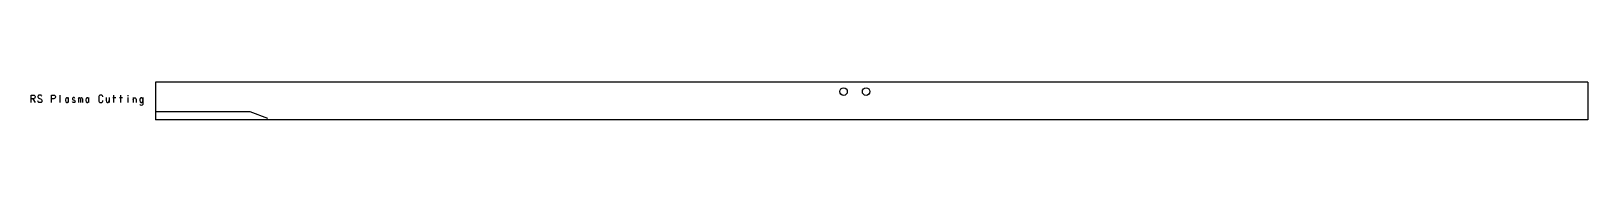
# Model space of a CAD drawing. Header units: metres. Extents: x -534 to -120, y 109 to 119.
import ezdxf

# ---------------------------------------------------------------- set-up
doc = ezdxf.new("R2010")
doc.units = ezdxf.units.M

msp = doc.modelspace()

# ---------------------------------------------------------------- linework, layer by layer
at = {"layer": 'Info', "color": 11, "linetype": 'CONTINUOUS'}
for p, q in [((-533.82, 113.79), (-533.82, 115.79)), ((-533.82, 115.79), (-533.14, 115.79)), ((-533.14, 114.79), (-533.82, 114.79)), ((-533.4, 114.79), (-532.77, 113.79)), ((-533.14, 115.79), (-533.01, 115.75)), ((-533.01, 114.83), (-533.14, 114.79)), ((-533.01, 115.75), (-532.9, 115.68)), ((-532.9, 114.9), (-533.01, 114.83)), ((-532.9, 115.68), (-532.82, 115.54)), ((-532.82, 115.04), (-532.9, 114.9)), ((-532.82, 115.54), (-532.78, 115.38)), ((-532.78, 115.2), (-532.82, 115.04)), ((-532.78, 115.38), (-532.78, 115.2)), ((-531.98, 115.56), (-532.02, 115.44)), ((-532.02, 115.44), (-532.02, 115.29)), ((-532.02, 115.29), (-531.98, 115.15)), ((-531.99, 114.09), (-532.01, 114.24)), ((-531.93, 113.96), (-531.99, 114.09)), ((-531.91, 115.69), (-531.98, 115.56)), ((-531.98, 115.15), (-531.91, 115.04)), ((-531.85, 113.86), (-531.93, 113.96)), ((-531.81, 115.76), (-531.91, 115.69)), ((-531.91, 115.04), (-531.8, 114.96)), ((-531.76, 113.81), (-531.85, 113.86)), ((-531.7, 115.79), (-531.81, 115.76)), ((-531.8, 114.96), (-531.18, 114.66)), ((-531.64, 113.79), (-531.76, 113.81)), ((-531.34, 115.79), (-531.7, 115.79)), ((-531.29, 113.79), (-531.64, 113.79)), ((-531.23, 115.76), (-531.34, 115.79)), ((-531.17, 113.81), (-531.29, 113.79)), ((-531.14, 115.71), (-531.23, 115.76)), ((-531.18, 114.66), (-531.08, 114.58)), ((-531.08, 113.89), (-531.17, 113.81)), ((-531.05, 115.61), (-531.14, 115.71)), ((-531.08, 114.58), (-531.01, 114.46)), ((-531.01, 114.01), (-531.08, 113.89)), ((-531, 115.49), (-531.05, 115.61)), ((-531.01, 114.46), (-530.97, 114.33)), ((-530.97, 114.15), (-531.01, 114.01)), ((-530.97, 114.33), (-530.97, 114.15)), ((-528.42, 113.79), (-528.42, 115.79)), ((-528.42, 115.79), (-527.74, 115.79)), ((-527.74, 114.79), (-528.42, 114.79)), ((-527.74, 115.79), (-527.61, 115.75)), ((-527.61, 114.83), (-527.74, 114.79)), ((-527.61, 115.75), (-527.5, 115.68)), ((-527.5, 114.9), (-527.61, 114.83)), ((-527.5, 115.68), (-527.42, 115.54)), ((-527.42, 115.04), (-527.5, 114.9)), ((-527.42, 115.54), (-527.38, 115.38)), ((-527.38, 115.2), (-527.42, 115.04)), ((-527.38, 115.38), (-527.38, 115.2)), ((-526.19, 115.79), (-526.19, 113.79)), ((-524.61, 114.86), (-524.69, 114.55)), ((-524.69, 114.55), (-524.69, 114.34)), ((-524.69, 114.34), (-524.61, 114.01)), ((-524.41, 115.06), (-524.61, 114.86)), ((-524.61, 114.01), (-524.41, 113.81)), ((-524.15, 115.06), (-524.41, 115.06)), ((-524.41, 113.81), (-524.15, 113.81)), ((-523.95, 114.86), (-524.15, 115.06)), ((-524.15, 113.81), (-523.95, 114.01)), ((-523.87, 114.55), (-523.95, 114.86)), ((-523.95, 114.01), (-523.87, 114.34)), ((-523.87, 113.79), (-523.87, 115.09)), ((-522.83, 114.91), (-522.85, 114.74)), ((-522.85, 114.74), (-522.78, 114.59)), ((-522.75, 115.04), (-522.83, 114.91)), ((-522.75, 113.84), (-522.83, 113.98)), ((-522.78, 114.59), (-522.68, 114.5)), ((-522.62, 115.09), (-522.75, 115.04)), ((-522.62, 113.79), (-522.75, 113.84)), ((-522.68, 114.5), (-522.31, 114.38)), ((-522.37, 115.09), (-522.62, 115.09)), ((-522.36, 113.79), (-522.62, 113.79)), ((-522.25, 115.04), (-522.37, 115.09)), ((-522.24, 113.84), (-522.36, 113.79)), ((-522.31, 114.38), (-522.2, 114.29)), ((-522.17, 114.91), (-522.25, 115.04)), ((-522.16, 113.96), (-522.24, 113.84)), ((-522.2, 114.29), (-522.14, 114.14)), ((-522.14, 114.14), (-522.16, 113.96)), ((-521.22, 115.09), (-521.22, 113.79)), ((-521.22, 114.74), (-521.14, 114.99)), ((-521.14, 114.99), (-520.96, 115.09)), ((-520.96, 115.09), (-520.77, 114.99)), ((-520.77, 114.99), (-520.69, 114.74)), ((-520.69, 114.74), (-520.62, 114.99)), ((-520.69, 114.74), (-520.69, 113.79)), ((-520.62, 114.99), (-520.43, 115.09)), ((-520.43, 115.09), (-520.24, 114.99)), ((-520.24, 114.99), (-520.17, 114.74)), ((-520.17, 114.74), (-520.17, 113.79)), ((-519.21, 114.86), (-519.29, 114.55)), ((-519.29, 114.55), (-519.29, 114.34)), ((-519.29, 114.34), (-519.21, 114.01)), ((-519.01, 115.06), (-519.21, 114.86)), ((-519.21, 114.01), (-519.01, 113.81)), ((-518.75, 115.06), (-519.01, 115.06)), ((-519.01, 113.81), (-518.75, 113.81)), ((-518.55, 114.86), (-518.75, 115.06)), ((-518.75, 113.81), (-518.55, 114.01)), ((-518.47, 114.55), (-518.55, 114.86)), ((-518.55, 114.01), (-518.47, 114.34)), ((-518.47, 113.79), (-518.47, 115.09)), ((-515.8, 115.44), (-515.82, 115.29)), ((-515.82, 115.29), (-515.82, 114.29)), ((-515.82, 114.29), (-515.8, 114.14)), ((-515.75, 115.58), (-515.8, 115.44)), ((-515.8, 114.14), (-515.75, 114)), ((-515.68, 115.69), (-515.75, 115.58)), ((-515.75, 114), (-515.68, 113.89)), ((-515.57, 115.75), (-515.68, 115.69)), ((-515.68, 113.89), (-515.57, 113.81)), ((-515.46, 115.79), (-515.57, 115.75)), ((-515.57, 113.81), (-515.46, 113.79)), ((-515.12, 115.79), (-515.46, 115.79)), ((-515.46, 113.79), (-515.12, 113.79)), ((-515.01, 115.75), (-515.12, 115.79)), ((-515.12, 113.79), (-515.01, 113.81)), ((-514.91, 115.69), (-515.01, 115.75)), ((-515.01, 113.81), (-514.91, 113.89)), ((-514.83, 115.58), (-514.91, 115.69)), ((-514.91, 113.89), (-514.83, 114)), ((-514.79, 115.44), (-514.83, 115.58)), ((-514.83, 114), (-514.79, 114.14)), ((-514.77, 115.29), (-514.79, 115.44)), ((-514.79, 114.14), (-514.77, 114.29)), ((-513.89, 115.09), (-513.89, 114.31)), ((-513.89, 114.31), (-513.81, 114)), ((-513.81, 114), (-513.62, 113.81)), ((-513.62, 113.81), (-513.37, 113.81)), ((-513.37, 113.81), (-513.17, 114)), ((-513.17, 114), (-513.1, 114.31)), ((-513.1, 115.09), (-513.1, 113.79)), ((-512.09, 115.09), (-511.32, 115.09)), ((-511.79, 113.79), (-511.79, 115.79)), ((-510.29, 115.09), (-509.52, 115.09)), ((-509.99, 113.79), (-509.99, 115.79)), ((-508.09, 115.79), (-508.09, 115.49)), ((-508.09, 115.09), (-508.09, 113.79)), ((-506.69, 115.09), (-506.69, 113.79)), ((-506.69, 114.56), (-506.61, 114.88)), ((-506.61, 114.88), (-506.42, 115.06)), ((-506.42, 115.06), (-506.17, 115.06)), ((-506.17, 115.06), (-505.97, 114.88)), ((-505.97, 114.88), (-505.9, 114.56)), ((-505.9, 114.56), (-505.9, 113.79)), ((-504.81, 114.88), (-504.89, 114.56)), ((-504.89, 114.56), (-504.89, 114.31)), ((-504.89, 114.31), (-504.81, 114)), ((-504.71, 113.08), (-504.85, 113.29)), ((-504.62, 115.06), (-504.81, 114.88)), ((-504.81, 114), (-504.62, 113.81)), ((-504.51, 112.99), (-504.71, 113.08)), ((-504.37, 115.06), (-504.62, 115.06)), ((-504.62, 113.81), (-504.37, 113.81)), ((-504.31, 113.05), (-504.51, 112.99)), ((-504.17, 114.88), (-504.37, 115.06)), ((-504.37, 113.81), (-504.17, 114)), ((-504.16, 113.24), (-504.31, 113.05)), ((-504.1, 114.56), (-504.17, 114.88)), ((-504.17, 114), (-504.1, 114.31)), ((-504.1, 113.51), (-504.16, 113.24)), ((-504.1, 115.09), (-504.1, 113.51))]:
    msp.add_line(p, q, dxfattribs=at)
at = {"layer": 'REFERENCEBEAM', "color": 9, "linetype": 'CONTINUOUS'}
for p, q in [((-500.72, 119.2), (-500.72, 119.06)), ((-119.97, 119.2), (-500.72, 119.2)), ((-500.72, 119.06), (-500.72, 118.98)), ((-500.72, 118.98), (-500.72, 118.76)), ((-500.72, 118.76), (-500.72, 109.2)), ((-119.97, 119.2), (-119.97, 119.06)), ((-119.97, 119.06), (-119.97, 118.98)), ((-119.97, 118.98), (-119.97, 118.76)), ((-119.97, 118.76), (-119.97, 109.64)), ((-119.97, 109.2), (-500.72, 109.2)), ((-119.97, 109.64), (-119.97, 109.42)), ((-119.97, 109.42), (-119.97, 109.34)), ((-119.97, 109.34), (-119.97, 109.2))]:
    msp.add_line(p, q, dxfattribs=at)
at = {"layer": 'RSPLASMA', "color": 7, "linetype": 'CONTINUOUS'}
for p, q in [((-500.72, 111.38), (-475.72, 111.38)), ((-475.72, 111.38), (-470.95, 109.64))]:
    msp.add_line(p, q, dxfattribs=at)
for centre in [(-317.84, 116.7), (-311.84, 116.7)]:
    msp.add_circle(centre, 1, dxfattribs=at)

doc.saveas('drawing.dxf')
